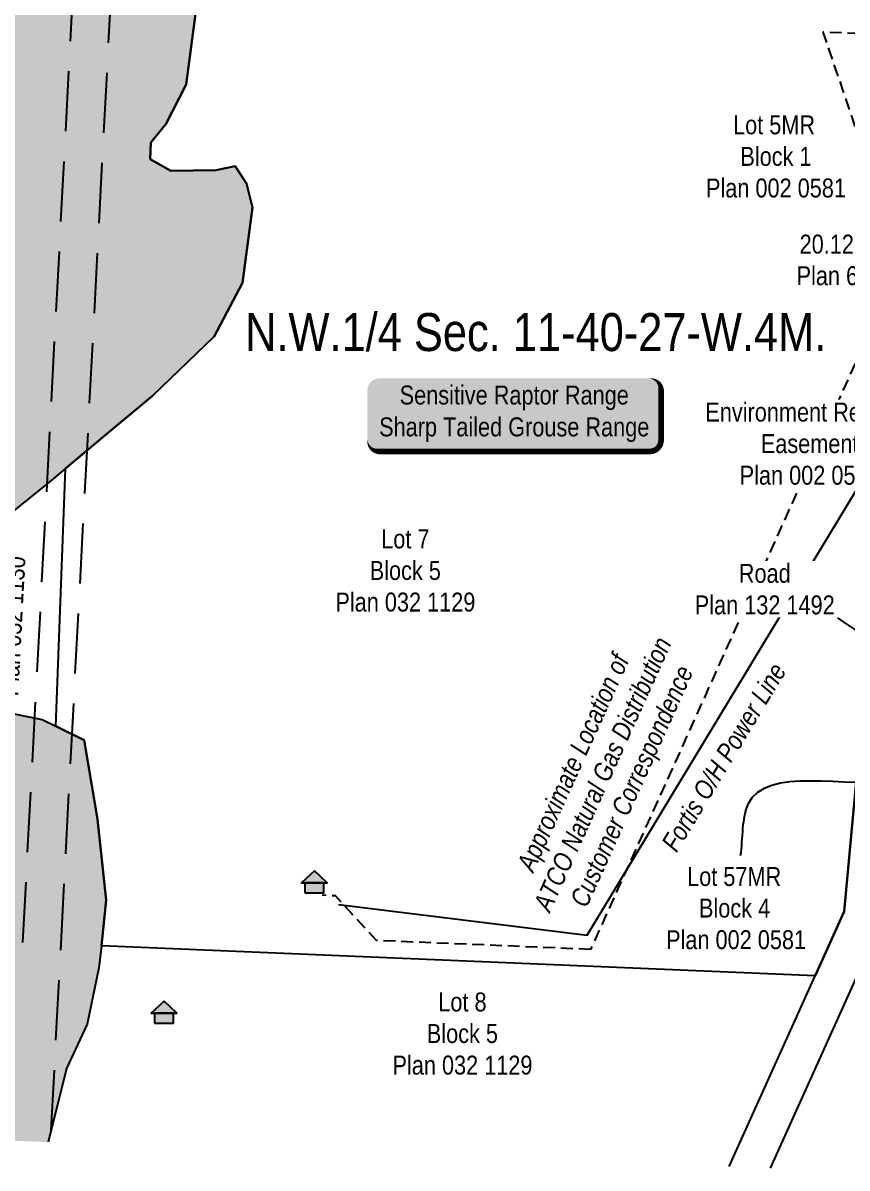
# Model space of a CAD drawing. Extents: x 309252 to 321570, y 5809412 to 5814891.
# Drawn here: x 309913 to 310348, y 5812046 to 5812651 of the extents above; entities that cross this region are included whole.
import ezdxf
from ezdxf.enums import TextEntityAlignment as Align

# ---------------------------------------------------------------- set-up
doc = ezdxf.new("R2010")
doc.units = 0
doc.header["$LTSCALE"] = 5
doc.header["$PDSIZE"] = 0.5
doc.linetypes.add('HIDDEN', pattern=[9.525, 6.35, -3.175])
doc.linetypes.add('UG_PIPE', pattern=[1.875, 1.25, -0.625])
doc.layers.get('Defpoints').update_dxf_attribs({"color": 9})
for name, color, linetype in [('AS-PIPE-UG', 44, 'UG_PIPE'), ('AS-PIPE-UG-T', 44, 'Continuous'), ('AS-POWER', 104, 'foc-POWER'), ('AS-POWER-T', 104, 'Continuous'), ('AS-RESIDENCE', 14, 'Continuous'), ('AS-WILDLIFE-BLOCK', 131, 'Continuous'), ('C-SYMBOL', 7, 'Continuous'), ('L-SEC', 7, 'Continuous'), ('L-TITLEDB', 4, 'Continuous'), ('L-TITLEDB-T', 4, 'Continuous'), ('T-WATER-H', 133, 'Continuous')]:
    doc.layers.add(name, color=color, linetype=linetype)
doc.layers.add('F-RW-T', color=190, linetype='Continuous', lineweight=9)
doc.styles.add('175L', font='ARIALN.TTF', dxfattribs={"height": 20})
doc.styles.add('80', font='ARIALN.TTF', dxfattribs={"height": 10})
doc.styles.add('80CG', font='ARIALN.TTF', dxfattribs={"height": 10})
doc.styles.add('80L', font='ARIALN.TTF', dxfattribs={"height": 10})
doc.styles.add('foc-LtypeFont', font='ARIALN.TTF', dxfattribs={"height": 7.35})
doc.linetypes.add('foc-POWER', pattern='A,6,-1,["P",foc-LtypeFont,S=0.2,R=0,X=-0.625,Y=-0.75],-1.24,4', length=12.24)
doc.dimstyles.new('Compass 5 000', dxfattribs={"dimscale": 5, "dimtxt": 9, "dimasz": 2, "dimexe": 0.2, "dimexo": 0.0625, "dimgap": 0.5, "dimtad": 0, "dimtih": 1, "dimtoh": 1, "dimzin": 0, "dimdsep": 46, "dimtxsty": '80CG', "dimcen": 0.1, "dimse1": 1, "dimse2": 1, "dimclrd": 256, "dimclrt": 256, "dimaunit": 1, "dimadec": 4, "dimazin": 0, "dimtfac": 0.06, "dimtofl": 0, "dimtmove": 0, "dimatfit": 1, "dimfxl": 0.2, "dimtolj": 1, "dimtzin": 0, "dimlwd": -1, "dimarcsym": 0})

# ---------------------------------------------------------------- blocks, each defined once
blk = doc.blocks.new('*D869')
at = {"layer": 'Defpoints', "color": 0, "transparency": 16777216}
for p in [(310409.99, 5812525.18), (310409.96, 5812520.7), (310430.07, 5812520.54)]:
    blk.add_point(p, dxfattribs=at)
at = {"layer": 'L-TITLEDB-T', "transparency": 16777216}
for p, q in [((310399.99, 5812525.25), (310385.74, 5812525.36)), ((310440.11, 5812524.94), (310450.11, 5812524.87))]:
    blk.add_line(p, q, dxfattribs=at)
for points in [[(310400.01, 5812526.92), (310399.98, 5812523.59), (310409.99, 5812525.18)], [(310440.12, 5812526.61), (310440.09, 5812523.28), (310430.11, 5812525.02)]]:
    blk.add_solid(points, dxfattribs=at)
at = {"layer": 'L-TITLEDB-T', "transparency": 16777216, "insert": (310352.91, 5812525.36), "char_height": 10, "attachment_point": 5, "style": '80CG', "bg_fill": 3, "box_fill_scale": 1.1, "bg_fill_color": 256, "bg_fill_true_color": 13158600, "bg_fill_transparency": 0}
blk.add_mtext('\\A1;20.12 Road\\PPlan 600BM', dxfattribs=at)
blk = doc.blocks.new('*U386')
h = blk.add_hatch(color=255)
edge = h.paths.add_edge_path()
edge.add_line((-71.5, -20), (71.5, -20))
edge.add_arc((71.5, -14), 6, 270, 360)
edge.add_line((77.5, -14), (77.5, 12.5))
edge.add_arc((71.5, 12.5), 6, 0, 90)
edge.add_line((71.5, 18.5), (-71.5, 18.5))
edge.add_arc((-71.5, 12.5), 6, 90, 180)
edge.add_line((-77.5, 12.5), (-77.5, -14))
edge.add_arc((-71.5, -14), 6, 180, 270)
at = {"color": 131, "flags": 128}
blk.add_lwpolyline([(-71.5, -20, 3, 3, 0), (71.5, -20, 3, 3, 0.414214), (77.5, -14, 3, 3, 0), (77.5, 12.5, 3, 0, 0.414214), (71.5, 18.5, 0, 0, 0), (-71.5, 18.5, 0, 0, 0.414214), (-77.5, 12.5, 0, 0, 0), (-77.5, -14, 0, 3, 0.414214)], format="xyseb", close=True, dxfattribs=at)
at = {"color": 131, "style": '80'}
blk.add_attdef('ENTER_TEXT_001', (-35.99, -5), '', height=10, dxfattribs=at)
blk = doc.blocks.new('res_occ')
for points in [[(0.1, 0.89), (-1.26, -0.37), (1.46, -0.37)], [(-0.9, -1.43), (1.1, -1.43), (1.1, -0.37), (-0.9, -0.37)]]:
    blk.add_hatch(color=14).paths.add_polyline_path(points)
at = {"color": 14}
for points in [[(0.1, 0.89), (-1.26, -0.37), (1.46, -0.37)], [(-0.9, -1.43), (1.1, -1.43), (1.1, -0.37), (-0.9, -0.37)]]:
    blk.add_lwpolyline(points, close=True, dxfattribs=at)

msp = doc.modelspace()

# ---------------------------------------------------------------- hatches: boundary and pattern name
at = {"layer": 'T-WATER-H'}
h = msp.add_hatch(color=256, dxfattribs=at)
h.dxf.hatch_style = 1
h.paths.add_polyline_path([(309807.802, 5812064.154), (309888.926, 5813598.822), (309912.423, 5813608.276), (309953.288, 5813608.283), (309969.213, 5813603.652), (309984.169, 5813599.302), (309989.069, 5813599.057), (310009.129, 5813598.162), (310064.186, 5813596.288), (310083.284, 5813598.268), (310097.039, 5813604.786), (310117.999, 5813625.21), (310172.93, 5813697.157), (310177.946, 5813687.166), (310153.039, 5813647.173), (310144.05, 5813615.203), (310133.042, 5813583.253), (310127.072, 5813550.274), (310124.194, 5813507.278), (310110.08, 5813436.387), (310101.09, 5813384.427), (310096.089, 5813366.43), (310092.101, 5813328.458), (310091.938, 5813323.586), (310090.093, 5813268.541), (310086.096, 5813230.541), (310088.095, 5813214.553), (310097.086, 5813183.57), (310120.063, 5813140.58), (310127.051, 5813124.595), (310147.04, 5813061.638), (310159.041, 5813027.666), (310161.056, 5813007.688), (310161.014, 5812989.706), (310157.92, 5812981.531), (310150.413, 5812961.696), (310150.043, 5812960.718), (310133.057, 5812932.749), (310119.069, 5812903.774), (310106.868, 5812882.917), (310095.086, 5812862.813), (310070.146, 5812802.879), (310061.154, 5812786.91), (310026.145, 5812733.935), (310009.171, 5812705.958), (310001.581, 5812682.686), (310002.81, 5812665.635), (310002.813, 5812665.356), (310004.914, 5812659.183), (309999.521, 5812618.01), (309988.655, 5812597.119), (309980.74, 5812587.398), (309980.393, 5812578.633), (309991.337, 5812572.431), (310015.196, 5812572.742), (310025.32, 5812574.851), (310031.24, 5812565.837), (310034.506, 5812553.166), (310029.162, 5812513.245), (310014.239, 5812484.991), (309981.623, 5812453.671), (309956.581, 5812432.768), (309935.794, 5812415.417), (309927.11, 5812408.168), (309895.994, 5812383.06), (309868.391, 5812351.544), (309856.024, 5812324.441), (309857.888, 5812308.063), (309873.486, 5812289.889), (309899.752, 5812287.597), (309923.415, 5812282.9), (309930.684, 5812279.322), (309945.576, 5812271.991), (309949.666, 5812248.121), (309952.715, 5812230.322), (309957.297, 5812187.5), (309954.696, 5812163.456), (309953.441, 5812151.85), (309947.242, 5812121.996), (309944.768, 5812116.72), (309936.275, 5812098.601), (309926.686, 5812059.866)])

# ---------------------------------------------------------------- linework, layer by layer
at = {"layer": 'AS-PIPE-UG', "flags": 128}
for points in [[(310354.861, 5812644.846), (310335.577, 5812645.621), (310376.869, 5812524.525), (310212.955, 5812161.515)], [(310212.955, 5812161.515), (310099.967, 5812166.236), (310078.294, 5812189.811), (310071.295, 5812190.105)]]:
    msp.add_lwpolyline(points, dxfattribs=at)
at = {"layer": 'AS-POWER', "flags": 128}
msp.add_lwpolyline([(310079.907, 5812185.159), (310211.182, 5812169.047), (310431.971, 5812534.13)], dxfattribs=at)
at = {"layer": 'L-SEC', "linetype": 'HIDDEN', "flags": 128}
for points in [[(309913.278, 5812165.266), (309955.803, 5812969.741)], [(309933.417, 5812164.426), (309975.901, 5812968.931)], [(309928.223, 5812066.077), (309933.417, 5812164.426)]]:
    msp.add_lwpolyline(points, dxfattribs=at)
at = {"layer": 'L-TITLEDB', "flags": 128}
for points in [[(310286.071, 5812046.904), (310331.546, 5812147.617), (310346.85, 5812181.511), (310360.895, 5812333.687), (310409.437, 5812453.192), (310410.013, 5812527.689), (310367.947, 5812650.933), (310346.172, 5812714.716), (310319.692, 5812792.332), (310322.926, 5812874.24), (310326.064, 5812954.657), (310346.167, 5812953.838), (310342.519, 5812861.121), (310339.937, 5812795.288), (310349.552, 5812767.079), (310389.492, 5812650.079), (310423.148, 5812551.446), (310430.149, 5812530.931), (310430.006, 5812511.502), (310429.499, 5812449.205), (310380.636, 5812328.82), (310366.571, 5812176.307), (310353.211, 5812146.717), (310307.787, 5812046.121)], [(310004.914, 5812659.183), (309999.521, 5812618.01), (309988.655, 5812597.119), (309980.74, 5812587.398), (309980.393, 5812578.633), (309991.337, 5812572.431), (310015.196, 5812572.742), (310025.32, 5812574.851), (310031.24, 5812565.837), (310034.506, 5812553.166), (310029.162, 5812513.245), (310014.239, 5812484.991), (309981.623, 5812453.671), (309956.581, 5812432.768), (309935.794, 5812415.417), (309927.11, 5812408.168), (309895.994, 5812383.06)], [(310360.895, 5812333.687), (310346.85, 5812181.511), (310331.546, 5812147.617), (309954.696, 5812163.456), (309957.297, 5812187.5), (309952.715, 5812230.322), (309949.666, 5812248.121), (309945.576, 5812271.991), (309930.684, 5812279.322), (309935.794, 5812415.417), (309956.581, 5812432.768), (309981.623, 5812453.671), (310014.239, 5812484.991), (310029.162, 5812513.245), (310034.506, 5812553.166), (310031.24, 5812565.837), (310025.32, 5812574.851), (310015.196, 5812572.742), (309991.337, 5812572.431), (309980.393, 5812578.633), (309980.74, 5812587.398), (309988.655, 5812597.119), (309999.521, 5812618.01), (310004.914, 5812659.183)], [(309899.752, 5812287.597), (309923.415, 5812282.9), (309930.684, 5812279.322), (309945.576, 5812271.991), (309949.666, 5812248.121), (309952.715, 5812230.322), (309957.297, 5812187.5), (309954.696, 5812163.456), (309953.441, 5812151.85), (309947.242, 5812121.996), (309944.768, 5812116.72), (309936.275, 5812098.601), (309926.686, 5812059.866)]]:
    msp.add_lwpolyline(points, dxfattribs=at)

# ---------------------------------------------------------------- block references
at = {"layer": 'AS-RESIDENCE', "xscale": 5.000000000000016, "yscale": 5.000000000000016, "zscale": 5.000000000000016}
for p in [(310066.64, 5812198.497), (309987.281, 5812129.816)]:
    msp.add_blockref('res_occ', p, dxfattribs=at)
at = {"layer": 'AS-WILDLIFE-BLOCK'}
ref = msp.add_blockref('*U386', (310172.679, 5812444.338), dxfattribs=at)
ref.add_attrib('ENTER_TEXT_001', 'Sensitive Raptor Range', (310112.174, 5812449.141), dxfattribs={"layer": '0', "color": 131, "height": 10, "style": '80'})
ref.add_attrib('ENTER_TEXT_002', 'Sharp Tailed Grouse Range', (310101.345, 5812432.297), dxfattribs={"layer": '0', "color": 131, "height": 10, "style": '80'})

# ---------------------------------------------------------------- texts
at = {"layer": 'AS-PIPE-UG-T', "insert": (310167.21, 5812191.598), "char_height": 9.99909, "attachment_point": 1, "rotation": 65.698919, "style": '175L'}
msp.add_mtext_dynamic_manual_height_columns('\\pi15.704;{\\fArial Narrow|b0|i1|c0|p34;Approximate Location of\\P\\pi0.057149;ATCO Natural Gas Distribution\\P\\pi10.121;Customer Correspondence}', width=156.43697, gutter_width=100, heights=[0], dxfattribs=at)
at = {"layer": 'AS-POWER-T', "insert": (310249.667, 5812217.135), "char_height": 9.99909, "attachment_point": 1, "rotation": 58.836015, "style": '175L'}
msp.add_mtext_dynamic_manual_height_columns('\\pi0.32623;{\\fArial Narrow|b0|i1|c0|p34;Fortis O/H Power Line}', width=112.4908, gutter_width=100, heights=[0], dxfattribs=at)
at = {"layer": 'L-TITLEDB-T', "char_height": 9.99909, "attachment_point": 1, "style": '80L'}
for s, insert in [('\\pi64.374;Lot 7\\P\\pi58.311;Block 5\\P\\pi40.188;Plan 032 1129', (310038.062, 5812383.195)), ('\\pi64.361;Lot 8\\P\\pi58.311;Block 5\\P\\pi40.188;Plan 032 1129', (310068.212, 5812138.816))]:
    msp.add_mtext_dynamic_manual_height_columns(s, width=152.86655, gutter_width=50, heights=[0], dxfattribs=dict(at, insert=insert))
at = {"layer": 'L-TITLEDB-T', "insert": (309867.486, 5812296.833), "char_height": 9.99909, "attachment_point": 1, "rotation": 86.974119, "style": '80L'}
msp.add_mtext_dynamic_manual_height_columns('\\pi24.642;Lot 9\\P\\pi18.592;Block 5\\P\\pi0.49329;Plan 032 1130', width=73.42879, gutter_width=50, heights=[0], dxfattribs=at)

# ---------------------------------------------------------------- leaders
at = {"layer": 'L-TITLEDB-T', "path_type": 1}
for points in [[(310385.061, 5812308.195), (310343.399, 5812336.564)], [(310374.511, 5812250.333), (310295.975, 5812238.124), (310291.971, 5812211.002)]]:
    msp.add_leader(points, dimstyle='Compass 5 000', override={"dimgap": 0.5, "dimtad": 0}, dxfattribs=at)

# ---------------------------------------------------------------- next in the draw order: texts
at = {"layer": 'F-RW-T', "insert": (310328.607, 5812428.394), "char_height": 9.99909, "width": 109.74208, "attachment_point": 5, "style": '80CG', "bg_fill": 3, "box_fill_scale": 1.15, "bg_fill_color": 256, "bg_fill_true_color": 256, "bg_fill_transparency": 0}
msp.add_mtext('\\A1;Environment Reserve\\PEasement\\PPlan 002 0582', dxfattribs=at)
at = {"layer": 'L-TITLEDB-T', "insert": (310304.902, 5812351.619), "char_height": 9.99909, "attachment_point": 5, "style": '80CG', "bg_fill": 3, "box_fill_scale": 1.15, "bg_fill_color": 256, "bg_fill_true_color": 256, "bg_fill_transparency": 0}
msp.add_mtext('\\A1;Road\\PPlan 132 1492', dxfattribs=at)
at = {"layer": 'L-TITLEDB-T', "insert": (310252.332, 5812205.019), "char_height": 9.99909, "attachment_point": 1, "style": '80L', "bg_fill": 3, "box_fill_scale": 1.15, "bg_fill_color": 256, "bg_fill_true_color": 256, "bg_fill_transparency": 0}
msp.add_mtext_dynamic_manual_height_columns('\\pi11.594;Lot 57MR\\P\\pi17.859;Block 4\\P\\pi0.49321;Plan 002 0581', width=71.87353, gutter_width=50, heights=[0], dxfattribs=at)

# ---------------------------------------------------------------- next in the draw order: dimensions: what is measured, and where the dimension line sits
at = {"layer": 'L-TITLEDB-T'}
dim = msp.add_linear_dim(base=(310409.994, 5812525.177), p1=(310430.073, 5812520.54), p2=(310409.959, 5812520.696), angle=179.557006, text='20.12 Road\\PPlan 600BM', dimstyle='Compass 5 000', override={"dimtfill": 1}, dxfattribs=at)
dim.commit()
dim.dimension.update_dxf_attribs({"geometry": '*D869', "text_midpoint": (310352.907, 5812525.364), "dimtype": 161})

# ---------------------------------------------------------------- next in the draw order: texts
at = {"layer": 'C-SYMBOL', "color": 3, "style": '175L'}
msp.add_text('N.W.1/4 Sec. 11-40-27-W.4M.', height=19.99817, dxfattribs=at).set_placement((310183.999, 5812471.344), align=Align.BOTTOM_CENTER)
at = {"layer": 'L-TITLEDB-T', "insert": (310273.395, 5812601.725), "char_height": 9.99909, "attachment_point": 1, "style": '80L', "bg_fill": 3, "box_fill_scale": 1.15, "bg_fill_color": 256, "bg_fill_true_color": 256, "bg_fill_transparency": 0}
msp.add_mtext_dynamic_manual_height_columns('\\pi14.779;Lot 5MR\\P\\pi18.636;Block 1\\P\\pi0.49321;Plan 002 0581', width=71.87353, gutter_width=50, heights=[0], dxfattribs=at)

doc.saveas('drawing.dxf')
